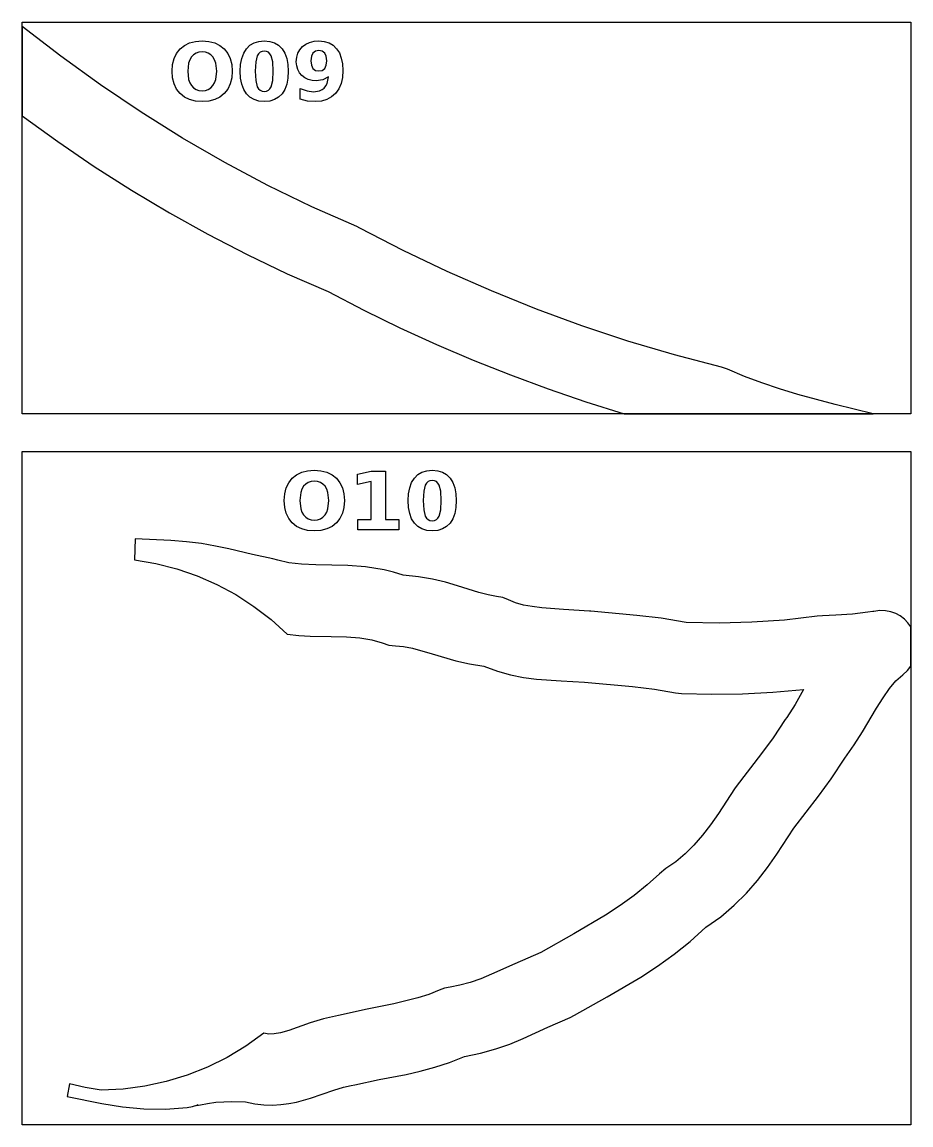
# Model space of a CAD drawing. Extents: x 1 to 512, y 1 to 4431.
# Drawn here: x 261.7 to 511.7, y 3021.1 to 3331 of the extents above; entities that cross this region are included whole.
import ezdxf

# ---------------------------------------------------------------- set-up
doc = ezdxf.new("R2010")
doc.units = 0

msp = doc.modelspace()

# ---------------------------------------------------------------- linework, layer by layer
at = {"layer": 'decoupage'}
for p, q in [((261.723, 3331.04), (511.723, 3331.04)), ((261.723, 3220.97), (261.723, 3331.04)), ((261.723, 3329.82), (261.723, 3304.69)), ((261.723, 3329.819), (261.723, 3329.82)), ((272.646314, 3321.423584), (261.723, 3329.819)), ((511.723, 3331.04), (511.723, 3220.97)), ((305.181203, 3322.235312), (306.165, 3323.479)), ((306.165, 3323.479), (307.401219, 3324.472563)), ((307.401219, 3324.472563), (308.8495, 3325.18225)), ((308.8495, 3325.18225), (310.510031, 3325.608063)), ((310.510031, 3325.608063), (312.383, 3325.75)), ((312.383, 3322.68), (311.467047, 3322.590391)), ((312.383, 3325.75), (314.259469, 3325.608063)), ((312.383, 3325.75), (312.383, 3325.75)), ((313.303469, 3322.590391), (312.383, 3322.68)), ((312.383, 3322.68), (312.383, 3322.68)), ((314.259469, 3325.608063), (315.92125, 3325.18225)), ((315.92125, 3325.18225), (317.368156, 3324.472563)), ((317.368156, 3324.472563), (318.6, 3323.479)), ((318.6, 3323.479), (319.583797, 3322.235312)), ((324.05725, 3322.301328), (324.829, 3323.527)), ((324.829, 3323.527), (325.804, 3324.501453)), ((325.804, 3324.501453), (326.965, 3325.197375)), ((326.965, 3325.197375), (328.312, 3325.614859)), ((328.312, 3325.614859), (329.845, 3325.754)), ((329.210531, 3322.771703), (328.67375, 3322.533875)), ((329.845, 3322.851), (329.210531, 3322.771703)), ((329.845, 3325.754), (331.373328, 3325.614859)), ((330.478734, 3322.771703), (329.845, 3322.851)), ((331.013375, 3322.533875), (330.478734, 3322.771703)), ((331.373328, 3325.614859), (332.716875, 3325.197375)), ((332.716875, 3325.197375), (333.875734, 3324.501453)), ((333.875734, 3324.501453), (334.85, 3323.527)), ((334.85, 3323.527), (335.62175, 3322.301328)), ((339.292875, 3322.266375), (339.830359, 3323.264328)), ((339.830359, 3323.264328), (340.583, 3324.13)), ((340.583, 3324.13), (341.521453, 3324.828984)), ((341.521453, 3324.828984), (342.605875, 3325.328375)), ((342.605875, 3325.328375), (343.836359, 3325.628078)), ((344.215, 3322.884375), (343.515, 3322.339)), ((343.836359, 3325.628078), (345.213, 3325.728)), ((345.191, 3323.066), (344.215, 3322.884375)), ((346.166625, 3322.884375), (345.191, 3323.066)), ((345.213, 3325.728), (346.731562, 3325.59225)), ((346.867, 3322.339), (346.166625, 3322.884375)), ((346.731562, 3325.59225), (348.06825, 3325.185)), ((348.06825, 3325.185), (349.223062, 3324.50625)), ((349.223062, 3324.50625), (350.196, 3323.556)), ((350.196, 3323.556), (350.96775, 3322.358266)), ((283.813203, 3313.383984), (272.646314, 3321.423584)), ((304.056609, 3319.098812), (304.478375, 3320.77525)), ((304.478375, 3320.77525), (305.181203, 3322.235312)), ((308.905172, 3320.457625), (308.571125, 3319.522)), ((309.373, 3321.247), (308.905172, 3320.457625)), ((309.962141, 3321.873797), (309.373, 3321.247)), ((310.660125, 3322.321625), (309.962141, 3321.873797)), ((311.467047, 3322.590391), (310.660125, 3322.321625)), ((314.1135, 3322.321625), (313.303469, 3322.590391)), ((314.813281, 3321.873797), (314.1135, 3322.321625)), ((315.403, 3321.247), (314.813281, 3321.873797)), ((315.870984, 3320.457625), (315.403, 3321.247)), ((316.205375, 3319.522), (315.870984, 3320.457625)), ((319.583797, 3322.235312), (320.286625, 3320.77525)), ((320.286625, 3320.77525), (320.708391, 3319.098812)), ((323.17525, 3319.142734), (323.506, 3320.839875)), ((323.506, 3320.839875), (324.05725, 3322.301328)), ((327.45525, 3319.868625), (327.309, 3317.24)), ((327.894, 3321.583), (327.45525, 3319.868625)), ((328.234844, 3322.137609), (327.894, 3321.583)), ((328.67375, 3322.533875), (328.234844, 3322.137609)), ((331.448828, 3322.137609), (331.013375, 3322.533875)), ((331.785, 3321.583), (331.448828, 3322.137609)), ((332.22375, 3319.868625), (331.785, 3321.583)), ((332.37, 3317.24), (332.22375, 3319.868625)), ((335.62175, 3322.301328), (336.173, 3320.839875)), ((336.173, 3320.839875), (336.50375, 3319.142734)), ((338.863, 3319.874), (338.970453, 3321.136234)), ((338.959391, 3318.730422), (338.863, 3319.874)), ((338.970453, 3321.136234), (339.292875, 3322.266375)), ((343.093375, 3321.43475), (342.953, 3320.178)), ((342.953, 3320.178), (343.093375, 3318.91275)), ((343.515, 3322.339), (343.093375, 3321.43475)), ((347.288625, 3321.43475), (346.867, 3322.339)), ((347.429, 3320.178), (347.288625, 3321.43475)), ((347.288625, 3318.91275), (347.429, 3320.178)), ((350.96775, 3322.358266), (351.519, 3320.935625)), ((351.519, 3320.935625), (351.84975, 3319.288172)), ((303.916, 3317.206), (304.056609, 3319.098812)), ((304.056609, 3315.318437), (303.916, 3317.206)), ((308.571125, 3319.522), (308.304, 3317.212)), ((308.304, 3317.212), (308.571125, 3314.911)), ((316.473, 3317.212), (316.205375, 3319.522)), ((316.205375, 3314.911), (316.473, 3317.212)), ((320.708391, 3319.098812), (320.849, 3317.206)), ((320.849, 3317.206), (320.708391, 3315.318437)), ((323.065, 3317.21), (323.17525, 3319.142734)), ((323.17525, 3315.281344), (323.065, 3317.21)), ((327.309, 3317.24), (327.45525, 3314.580375)), ((332.22375, 3314.580375), (332.37, 3317.24)), ((332.37, 3317.24), (332.37, 3317.24)), ((336.50375, 3319.142734), (336.614, 3317.21)), ((336.614, 3317.21), (336.50375, 3315.281344)), ((336.614, 3317.21), (336.614, 3317.21)), ((339.248625, 3317.702625), (338.959391, 3318.730422)), ((339.730797, 3316.790516), (339.248625, 3317.702625)), ((340.406, 3315.994), (339.730797, 3316.790516)), ((343.093375, 3318.91275), (343.515, 3318.006)), ((343.515, 3318.006), (344.215, 3317.469125)), ((344.215, 3317.469125), (345.191, 3317.29)), ((345.191, 3317.29), (346.166625, 3317.469125)), ((345.191, 3317.29), (345.191, 3317.29)), ((346.166625, 3317.469125), (346.867, 3318.006)), ((346.867, 3318.006), (347.288625, 3318.91275)), ((351.96, 3317.416), (351.831172, 3315.485516)), ((351.84975, 3319.288172), (351.96, 3317.416)), ((295.222459, 3305.717299), (283.813203, 3313.383984)), ((304.478375, 3313.64575), (304.056609, 3315.318437)), ((305.181203, 3312.187937), (304.478375, 3313.64575)), ((308.571125, 3314.911), (308.905172, 3313.977625)), ((308.905172, 3313.977625), (309.373, 3313.189)), ((315.403, 3313.189), (315.870984, 3313.977625)), ((315.870984, 3313.977625), (316.205375, 3314.911)), ((320.286625, 3313.64575), (319.583797, 3312.187937)), ((320.708391, 3315.318437), (320.286625, 3313.64575)), ((323.506, 3313.58575), (323.17525, 3315.281344)), ((324.05725, 3312.123031), (323.506, 3313.58575)), ((327.45525, 3314.580375), (327.894, 3312.841)), ((331.785, 3312.841), (332.22375, 3314.580375)), ((336.173, 3313.58575), (335.62175, 3312.123031)), ((336.50375, 3315.281344), (336.173, 3313.58575)), ((341.244156, 3315.352766), (340.406, 3315.994)), ((342.20325, 3314.894625), (341.244156, 3315.352766)), ((343.283469, 3314.619672), (342.20325, 3314.894625)), ((344.485, 3314.528), (343.283469, 3314.619672)), ((346.326, 3314.803), (344.485, 3314.528)), ((347.925, 3315.63), (346.326, 3314.803)), ((347.153953, 3313.091297), (347.519875, 3313.810625)), ((347.519875, 3313.810625), (347.925, 3315.63)), ((351.444625, 3313.772625), (350.800266, 3312.277422)), ((351.831172, 3315.485516), (351.444625, 3313.772625)), ((306.165, 3310.945), (305.181203, 3312.187937)), ((307.401219, 3309.951437), (306.165, 3310.945)), ((309.373, 3313.189), (309.962141, 3312.561625)), ((309.962141, 3312.561625), (310.660125, 3312.1135)), ((310.660125, 3312.1135), (311.467047, 3311.844625)), ((311.467047, 3311.844625), (312.383, 3311.755)), ((312.383, 3311.755), (313.303469, 3311.844625)), ((313.303469, 3311.844625), (314.1135, 3312.1135)), ((314.1135, 3312.1135), (314.813281, 3312.561625)), ((314.813281, 3312.561625), (315.403, 3313.189)), ((318.6, 3310.945), (317.368156, 3309.951437)), ((319.583797, 3312.187937), (318.6, 3310.945)), ((324.829, 3310.893), (324.05725, 3312.123031)), ((325.804, 3309.923797), (324.829, 3310.893)), ((327.894, 3312.841), (328.234844, 3312.281297)), ((328.234844, 3312.281297), (328.67375, 3311.881625)), ((328.67375, 3311.881625), (329.210531, 3311.641891)), ((329.210531, 3311.641891), (329.845, 3311.562)), ((329.845, 3311.562), (330.474797, 3311.641891)), ((330.474797, 3311.641891), (331.008125, 3311.881625)), ((331.008125, 3311.881625), (331.444891, 3312.281297)), ((331.444891, 3312.281297), (331.785, 3312.841)), ((334.85, 3310.893), (333.875734, 3309.923797)), ((335.62175, 3312.123031), (334.85, 3310.893)), ((339.954, 3309.36), (339.954, 3312.4)), ((339.954, 3312.4), (341.895, 3311.683)), ((341.895, 3311.683), (343.725, 3311.452)), ((343.725, 3311.452), (345.411625, 3311.71375)), ((345.411625, 3311.71375), (346.097766, 3312.040937)), ((346.097766, 3312.040937), (346.679, 3312.499)), ((346.679, 3312.499), (347.153953, 3313.091297)), ((349.898, 3311), (348.771687, 3309.982234)), ((350.800266, 3312.277422), (349.898, 3311)), ((308.8495, 3309.24175), (307.401219, 3309.951437)), ((310.510031, 3308.815937), (308.8495, 3309.24175)), ((312.383, 3308.674), (310.510031, 3308.815937)), ((314.259469, 3308.815937), (312.383, 3308.674)), ((315.92125, 3309.24175), (314.259469, 3308.815937)), ((317.368156, 3309.951437), (315.92125, 3309.24175)), ((326.965, 3309.231625), (325.804, 3309.923797)), ((328.312, 3308.816391), (326.965, 3309.231625)), ((329.845, 3308.678), (328.312, 3308.816391)), ((331.373328, 3308.816391), (329.845, 3308.678)), ((332.716875, 3309.231625), (331.373328, 3308.816391)), ((333.875734, 3309.923797), (332.716875, 3309.231625)), ((339.954, 3309.357), (339.954, 3309.36)), ((342.027, 3308.85), (339.954, 3309.357)), ((344.243, 3308.674), (342.027, 3308.85)), ((345.944187, 3308.819328), (344.243, 3308.674)), ((347.45375, 3309.255375), (345.944187, 3308.819328)), ((348.771687, 3309.982234), (347.45375, 3309.255375)), ((261.723, 3304.69), (271.784568, 3297.45216)), ((306.872875, 3298.440625), (295.222459, 3305.717299)), ((318.763244, 3291.571061), (306.872875, 3298.440625)), ((271.784568, 3297.45216), (282.044172, 3290.491656)), ((282.044172, 3290.491656), (292.502033, 3283.821637)), ((330.892359, 3285.125703), (318.763244, 3291.571061)), ((292.502033, 3283.821637), (303.158375, 3277.45525)), ((343.259014, 3279.12165), (330.892359, 3285.125703)), ((303.158375, 3277.45525), (314.01342, 3271.405645)), ((355.862, 3273.576), (343.259014, 3279.12165)), ((356.733, 3273.162), (355.862, 3273.576)), ((368.929807, 3266.863482), (356.733, 3273.162)), ((314.01342, 3271.405645), (325.067391, 3265.685969)), ((325.067391, 3265.685969), (336.32051, 3260.309371)), ((381.270953, 3260.964797), (368.929807, 3266.863482)), ((393.758279, 3255.467244), (381.270953, 3260.964797)), ((336.32051, 3260.309371), (347.773, 3255.289)), ((347.773, 3255.289), (357.834768, 3250.074652)), ((406.393625, 3250.372125), (393.758279, 3255.467244)), ((357.834768, 3250.074652), (367.999578, 3245.128219)), ((419.17883, 3245.68074), (406.393625, 3250.372125)), ((432.115734, 3241.394391), (419.17883, 3245.68074)), ((367.999578, 3245.128219), (378.266318, 3240.447613)), ((378.266318, 3240.447613), (388.633875, 3236.03075)), ((445.206178, 3237.514377), (432.115734, 3241.394391)), ((388.633875, 3236.03075), (399.101135, 3231.875543)), ((458.452, 3234.042), (445.206178, 3237.514377)), ((460.145, 3233.462), (458.452, 3234.042)), ((464.894543, 3231.466986), (460.145, 3233.462)), ((399.101135, 3231.875543), (409.666984, 3227.979906)), ((469.778219, 3229.642328), (464.894543, 3231.466986)), ((409.666984, 3227.979906), (420.330311, 3224.341754)), ((474.781848, 3227.9646), (469.778219, 3229.642328)), ((479.89125, 3226.410375), (474.781848, 3227.9646)), ((420.330311, 3224.341754), (431.09, 3220.959)), ((490.370656, 3223.578734), (479.89125, 3226.410375)), ((501.103, 3220.96), (490.370656, 3223.578734)), ((511.723, 3220.97), (261.723, 3220.97)), ((431.09, 3220.959), (501.103, 3220.96)), ((261.723, 3210.39), (511.723, 3210.39)), ((261.723, 3021.09), (261.723, 3210.39)), ((511.723, 3210.39), (511.723, 3021.09)), ((340.3805, 3204.52225), (342.041031, 3204.948063)), ((342.041031, 3204.948063), (343.914, 3205.09)), ((343.914, 3205.09), (345.791047, 3204.948063)), ((343.914, 3205.09), (343.914, 3205.09)), ((345.791047, 3204.948063), (347.453125, 3204.52225)), ((374.206, 3204.537375), (375.553, 3204.954859)), ((375.553, 3204.954859), (377.086, 3205.094)), ((377.086, 3205.094), (378.614328, 3204.954859)), ((378.614328, 3204.954859), (379.957875, 3204.537375)), ((336.712203, 3201.575312), (337.696, 3202.819)), ((337.696, 3202.819), (338.932219, 3203.812563)), ((338.932219, 3203.812563), (340.3805, 3204.52225)), ((342.998469, 3201.930391), (342.1915, 3201.661625)), ((343.914, 3202.02), (342.998469, 3201.930391)), ((344.834469, 3201.930391), (343.914, 3202.02)), ((343.914, 3202.02), (343.914, 3202.02)), ((345.6445, 3201.661625), (344.834469, 3201.930391)), ((347.453125, 3204.52225), (348.900141, 3203.812563)), ((348.900141, 3203.812563), (350.132, 3202.819)), ((350.132, 3202.819), (351.115641, 3201.575312)), ((356.063, 3204), (359.888, 3204.793)), ((356.063, 3201.116), (356.063, 3204)), ((359.91, 3201.91), (356.063, 3201.116)), ((359.888, 3204.793), (363.923, 3204.8)), ((359.91, 3191.27), (359.91, 3201.91)), ((363.923, 3204.8), (363.923, 3191.27)), ((371.29825, 3201.641328), (372.07, 3202.867)), ((372.07, 3202.867), (373.045, 3203.841453)), ((373.045, 3203.841453), (374.206, 3204.537375)), ((375.91475, 3201.874875), (375.475844, 3201.478609)), ((376.451531, 3202.112703), (375.91475, 3201.874875)), ((377.086, 3202.192), (376.451531, 3202.112703)), ((377.719734, 3202.112703), (377.086, 3202.192)), ((378.254375, 3201.874875), (377.719734, 3202.112703)), ((378.689828, 3201.478609), (378.254375, 3201.874875)), ((379.957875, 3204.537375), (381.116734, 3203.841453)), ((381.116734, 3203.841453), (382.091, 3202.867)), ((382.091, 3202.867), (382.86275, 3201.641328)), ((335.587609, 3198.438812), (336.009375, 3200.11525)), ((336.009375, 3200.11525), (336.712203, 3201.575312)), ((340.102125, 3198.862), (339.835, 3196.552)), ((340.436172, 3199.797625), (340.102125, 3198.862)), ((340.904, 3200.587), (340.436172, 3199.797625)), ((341.493281, 3201.213797), (340.904, 3200.587)), ((342.1915, 3201.661625), (341.493281, 3201.213797)), ((346.344281, 3201.213797), (345.6445, 3201.661625)), ((346.934, 3200.587), (346.344281, 3201.213797)), ((347.401984, 3199.797625), (346.934, 3200.587)), ((347.736375, 3198.862), (347.401984, 3199.797625)), ((348.004, 3196.552), (347.736375, 3198.862)), ((351.115641, 3201.575312), (351.818125, 3200.11525)), ((351.818125, 3200.11525), (352.239547, 3198.438812)), ((370.41625, 3198.482734), (370.747, 3200.179875)), ((370.747, 3200.179875), (371.29825, 3201.641328)), ((374.69625, 3199.2095), (374.55, 3196.58)), ((375.135, 3200.924), (374.69625, 3199.2095)), ((375.475844, 3201.478609), (375.135, 3200.924)), ((379.026, 3200.924), (378.689828, 3201.478609)), ((379.46475, 3199.2095), (379.026, 3200.924)), ((379.611, 3196.58), (379.46475, 3199.2095)), ((382.86275, 3201.641328), (383.414, 3200.179875)), ((383.414, 3200.179875), (383.74475, 3198.482734)), ((335.447, 3196.546), (335.587609, 3198.438812)), ((335.587609, 3194.657859), (335.447, 3196.546)), ((339.835, 3196.552), (340.102125, 3194.250875)), ((347.736375, 3194.250875), (348.004, 3196.552)), ((352.239547, 3198.438812), (352.38, 3196.546)), ((352.38, 3196.546), (352.239547, 3194.657859)), ((370.306, 3196.55), (370.41625, 3198.482734)), ((370.41625, 3194.621344), (370.306, 3196.55)), ((374.55, 3196.58), (374.69625, 3193.9205)), ((379.46475, 3193.9205), (379.611, 3196.58)), ((379.611, 3196.58), (379.611, 3196.58)), ((383.74475, 3198.482734), (383.855, 3196.55)), ((383.855, 3196.55), (383.74475, 3194.621344)), ((383.855, 3196.55), (383.855, 3196.55)), ((336.009375, 3192.984875), (335.587609, 3194.657859)), ((336.712203, 3191.526953), (336.009375, 3192.984875)), ((340.102125, 3194.250875), (340.436172, 3193.317203)), ((340.436172, 3193.317203), (340.904, 3192.528)), ((340.904, 3192.528), (341.493281, 3191.901203)), ((346.344281, 3191.901203), (346.934, 3192.528)), ((346.934, 3192.528), (347.401984, 3193.317203)), ((347.401984, 3193.317203), (347.736375, 3194.250875)), ((351.818125, 3192.984875), (351.115641, 3191.526953)), ((352.239547, 3194.657859), (351.818125, 3192.984875)), ((370.747, 3192.92575), (370.41625, 3194.621344)), ((371.29825, 3191.463031), (370.747, 3192.92575)), ((374.69625, 3193.9205), (375.135, 3192.182)), ((379.026, 3192.182), (379.46475, 3193.9205)), ((383.414, 3192.92575), (382.86275, 3191.463031)), ((383.74475, 3194.621344), (383.414, 3192.92575)), ((337.696, 3190.284), (336.712203, 3191.526953)), ((338.932219, 3189.290437), (337.696, 3190.284)), ((341.493281, 3191.901203), (342.1915, 3191.453375)), ((342.1915, 3191.453375), (342.998469, 3191.184609)), ((342.998469, 3191.184609), (343.914, 3191.095)), ((343.914, 3191.095), (344.834469, 3191.184609)), ((344.834469, 3191.184609), (345.6445, 3191.453375)), ((345.6445, 3191.453375), (346.344281, 3191.901203)), ((350.132, 3190.284), (348.900141, 3189.290437)), ((351.115641, 3191.526953), (350.132, 3190.284)), ((356.162, 3191.27), (359.91, 3191.27)), ((356.162, 3188.34), (356.162, 3191.27)), ((363.923, 3191.27), (367.671, 3191.27)), ((367.671, 3191.27), (367.671, 3188.34)), ((372.07, 3190.233), (371.29825, 3191.463031)), ((373.045, 3189.263641), (372.07, 3190.233)), ((375.135, 3192.182), (375.475844, 3191.622297)), ((375.475844, 3191.622297), (375.91475, 3191.222625)), ((375.91475, 3191.222625), (376.451531, 3190.982891)), ((376.451531, 3190.982891), (377.086, 3190.903)), ((377.086, 3190.903), (377.715797, 3190.982891)), ((377.715797, 3190.982891), (378.249125, 3191.222625)), ((378.249125, 3191.222625), (378.685891, 3191.622297)), ((378.685891, 3191.622297), (379.026, 3192.182)), ((382.091, 3190.233), (381.116734, 3189.263641)), ((382.86275, 3191.463031), (382.091, 3190.233)), ((340.3805, 3188.58075), (338.932219, 3189.290437)), ((342.041031, 3188.154937), (340.3805, 3188.58075)), ((343.914, 3188.013), (342.041031, 3188.154937)), ((345.791047, 3188.154937), (343.914, 3188.013)), ((347.453125, 3188.58075), (345.791047, 3188.154937)), ((348.900141, 3189.290437), (347.453125, 3188.58075)), ((367.671, 3188.34), (356.162, 3188.34)), ((374.206, 3188.571125), (373.045, 3189.263641)), ((375.553, 3188.155547), (374.206, 3188.571125)), ((377.086, 3188.017), (375.553, 3188.155547)), ((378.614328, 3188.155547), (377.086, 3188.017)), ((379.957875, 3188.571125), (378.614328, 3188.155547)), ((381.116734, 3189.263641), (379.957875, 3188.571125)), ((293.569, 3185.77), (293.309, 3179.905)), ((303.559, 3185.326), (293.569, 3185.77)), ((307.983082, 3184.998635), (303.559, 3185.326)), ((312.177594, 3184.460766), (307.983082, 3184.998635)), ((316.137309, 3183.772357), (312.177594, 3184.460766)), ((319.857, 3182.993375), (316.137309, 3183.772357)), ((326.555406, 3181.403547), (319.857, 3182.993375)), ((332.231, 3180.171), (326.555406, 3181.403547)), ((333.671, 3179.81), (332.231, 3180.171)), ((293.309, 3179.905), (299.336375, 3178.893688)), ((299.336375, 3178.893688), (305.231563, 3177.397875)), ((305.231563, 3177.397875), (310.967281, 3175.430875)), ((336.761391, 3179.063156), (333.671, 3179.81)), ((340.315375, 3178.64875), (336.761391, 3179.063156)), ((344.334172, 3178.461969), (340.315375, 3178.64875)), ((348.819, 3178.398), (344.334172, 3178.461969)), ((353.393703, 3178.310125), (348.819, 3178.398)), ((358.325875, 3177.959), (353.393703, 3178.310125)), ((363.538359, 3177.118875), (358.325875, 3177.959)), ((366.225607, 3176.444891), (363.538359, 3177.118875)), ((310.967281, 3175.430875), (316.51625, 3173.006)), ((368.954, 3175.564), (366.225607, 3176.444891)), ((373.218777, 3175.162031), (368.954, 3175.564)), ((377.172656, 3174.474312), (373.218777, 3175.162031)), ((380.829957, 3173.59525), (377.172656, 3174.474312)), ((316.51625, 3173.006), (321.851188, 3170.136563)), ((384.205, 3172.61925), (380.829957, 3173.59525)), ((390.165594, 3170.754062), (384.205, 3172.61925)), ((321.851188, 3170.136563), (326.944813, 3166.835875)), ((392.779785, 3170.053687), (390.165594, 3170.754062)), ((395.169, 3169.634), (392.779785, 3170.053687)), ((396.901375, 3169.288625), (395.169, 3169.634)), ((398.546, 3168.644), (396.901375, 3169.288625)), ((400.521699, 3167.82865), (398.546, 3168.644)), ((402.728656, 3167.212203), (400.521699, 3167.82865)), ((326.944813, 3166.835875), (331.769844, 3163.11725)), ((405.17566, 3166.755811), (402.728656, 3167.212203)), ((407.8715, 3166.420625), (405.17566, 3166.755811)), ((414.044844, 3165.958484), (407.8715, 3166.420625)), ((421.319, 3165.515), (414.044844, 3165.958484)), ((421.727, 3165.485), (421.319, 3165.515)), ((434.5975, 3164.289625), (421.727, 3165.485)), ((495.253, 3164.667), (490.57225, 3164.313625)), ((499.60875, 3165.180625), (495.253, 3164.667)), ((500.97925, 3165.367172), (499.60875, 3165.180625)), ((501.28268, 3165.404201), (500.97925, 3165.367172)), ((502.965275, 3165.63677), (501.263, 3165.389)), ((501.263, 3165.389), (501.28268, 3165.404201)), ((504.571516, 3165.608656), (502.965275, 3165.63677)), ((506.073342, 3165.329902), (504.571516, 3165.608656)), ((507.462375, 3164.82575), (506.073342, 3165.329902)), ((508.730236, 3164.121441), (507.462375, 3164.82575)), ((331.769844, 3163.11725), (336.299, 3158.994)), ((441.438969, 3163.502609), (434.5975, 3164.289625)), ((448.503, 3162.321), (441.438969, 3163.502609)), ((457.767406, 3162.142937), (448.503, 3162.321)), ((467.0005, 3162.35825), (457.767406, 3162.142937)), ((476.187844, 3162.995437), (467.0005, 3162.35825)), ((485.315, 3164.083), (476.187844, 3162.995437)), ((486.835, 3164.186), (485.315, 3164.083)), ((490.57225, 3164.313625), (486.835, 3164.186)), ((509.868547, 3163.242219), (508.730236, 3164.121441)), ((510.868928, 3162.213324), (509.868547, 3163.242219)), ((511.723, 3161.06), (510.868928, 3162.213324)), ((336.299, 3158.994), (339.610313, 3158.671078)), ((339.610313, 3158.671078), (342.7915, 3158.497875)), ((342.7915, 3158.497875), (348.675, 3158.397)), ((348.675, 3158.397), (352.948703, 3158.302953)), ((511.723, 3150.028), (511.723, 3161.06)), ((352.948703, 3158.302953), (356.736125, 3158.021875)), ((356.736125, 3158.021875), (360.067734, 3157.465359)), ((360.067734, 3157.465359), (362.974, 3156.545)), ((362.974, 3156.545), (364.840125, 3155.97075)), ((364.840125, 3155.97075), (366.782, 3155.77)), ((366.782, 3155.77), (369.040564, 3155.575754)), ((369.040564, 3155.575754), (371.499578, 3155.069344)), ((371.499578, 3155.069344), (377.101875, 3153.443)), ((377.101875, 3153.443), (383.754734, 3151.536906)), ((383.754734, 3151.536906), (387.526951, 3150.680809)), ((387.526951, 3150.680809), (391.624, 3149.997)), ((391.624, 3149.997), (395.399861, 3148.575105)), ((510.704375, 3148.75875), (511.723, 3150.028)), ((395.399861, 3148.575105), (399.127078, 3147.541031)), ((399.127078, 3147.541031), (402.795725, 3146.824816)), ((402.795725, 3146.824816), (406.395875, 3146.3565)), ((406.395875, 3146.3565), (413.350984, 3145.883719)), ((507.507324, 3145.89333), (509.415, 3147.602)), ((509.415, 3147.602), (510.704375, 3148.75875)), ((413.350984, 3145.883719), (419.913, 3145.563)), ((419.913, 3145.563), (433.3865, 3144.289625)), ((433.3865, 3144.289625), (439.632281, 3143.567953)), ((439.632281, 3143.567953), (445.507, 3142.549)), ((472.906766, 3142.701984), (481.493, 3143.485)), ((481.493, 3143.485), (479.112625, 3139.2365)), ((503.898598, 3141.151162), (505.689531, 3143.724641)), ((505.689531, 3143.724641), (507.507324, 3145.89333)), ((445.507, 3142.549), (447.206, 3142.332)), ((447.206, 3142.332), (455.753422, 3142.134578)), ((455.753422, 3142.134578), (464.323625, 3142.254875)), ((464.323625, 3142.254875), (472.906766, 3142.701984)), ((502.0715, 3138.228125), (503.898598, 3141.151162)), ((479.112625, 3139.2365), (476.784, 3135.618)), ((498.056719, 3131.554297), (502.0715, 3138.228125)), ((476.382, 3135.026), (472.954125, 3129.869703)), ((476.784, 3135.618), (476.382, 3135.026)), ((495.742988, 3127.913967), (498.056719, 3131.554297)), ((472.954125, 3129.869703), (469.70625, 3125.467625)), ((493.141, 3124.145), (495.742988, 3127.913967)), ((469.70625, 3125.467625), (462.567, 3116.198)), ((489.286297, 3118.355391), (493.141, 3124.145)), ((485.719875, 3113.491375), (489.286297, 3118.355391)), ((462.116, 3115.538), (457.63225, 3108.655312)), ((462.567, 3116.198), (462.116, 3115.538)), ((478.766, 3104.466), (485.719875, 3113.491375)), ((457.63225, 3108.655312), (455.367617, 3105.46932)), ((455.367617, 3105.46932), (453.05475, 3102.4885)), ((474.040094, 3097.165844), (478.766, 3104.466)), ((450.668852, 3099.739055), (448.185125, 3097.247187)), ((453.05475, 3102.4885), (450.668852, 3099.739055)), ((448.185125, 3097.247187), (445.578773, 3095.039102)), ((471.422598, 3093.462832), (474.040094, 3097.165844)), ((445.578773, 3095.039102), (442.825, 3093.141)), ((468.57825, 3089.79875), (471.422598, 3093.462832)), ((440.977, 3091.686), (437.564604, 3088.531852)), ((442.825, 3093.141), (440.977, 3091.686)), ((437.564604, 3088.531852), (433.871391, 3085.557562)), ((465.464184, 3086.229262), (468.57825, 3089.79875)), ((433.871391, 3085.557562), (429.930326, 3082.728117)), ((462.037531, 3082.810031), (465.464184, 3086.229262)), ((429.930326, 3082.728117), (425.774375, 3080.0085)), ((458.255426, 3079.596723), (462.037531, 3082.810031)), ((425.774375, 3080.0085), (416.949672, 3074.758687)), ((454.075, 3076.645), (458.255426, 3079.596723)), ((416.949672, 3074.758687), (407.661, 3069.528)), ((449.672662, 3072.667854), (454.075, 3076.645)), ((445.122422, 3069.037641), (449.672662, 3072.667854)), ((407.661, 3069.528), (400.356531, 3066.374703)), ((440.467439, 3065.707451), (445.122422, 3069.037641)), ((400.356531, 3066.374703), (393.779, 3063.446875)), ((435.750875, 3062.630375), (440.467439, 3065.707451)), ((393.779, 3063.446875), (390.707934, 3062.190354)), ((426.305641, 3057.047922), (435.750875, 3062.630375)), ((380.5215, 3059.52025), (379.013, 3058.95)), ((382.102, 3059.84), (380.5215, 3059.52025)), ((384.891395, 3060.337779), (382.102, 3059.84)), ((387.752719, 3061.137609), (384.891395, 3060.337779)), ((390.707934, 3062.190354), (387.752719, 3061.137609)), ((373.063203, 3056.765797), (366.305375, 3055.141375)), ((376.144361, 3057.760568), (373.063203, 3056.765797)), ((379.013, 3058.95), (376.144361, 3057.760568)), ((417.132, 3051.915), (426.305641, 3057.047922)), ((358.823609, 3053.639016), (350.702, 3051.821)), ((366.305375, 3055.141375), (358.823609, 3053.639016)), ((346.485062, 3050.900672), (342.77625, 3049.763125)), ((350.702, 3051.821), (346.485062, 3050.900672)), ((409.615906, 3048.541922), (415.903, 3051.329)), ((415.903, 3051.329), (417.132, 3051.915)), ((329.735, 3046.897), (324.69958, 3043.247936)), ((331.109828, 3046.631859), (329.735, 3046.897)), ((334.453109, 3046.978703), (332.627625, 3046.652375)), ((336.751, 3047.631), (334.453109, 3046.978703)), ((342.77625, 3049.763125), (336.751, 3047.631)), ((402.68325, 3045.370375), (409.615906, 3048.541922)), ((332.627625, 3046.652375), (331.109828, 3046.631859)), ((394.932719, 3042.434891), (398.920988, 3043.834342)), ((398.920988, 3043.834342), (402.68325, 3045.370375)), ((324.69958, 3043.247936), (319.407578, 3040.048484)), ((386.192, 3040.356), (390.696902, 3041.249588)), ((390.696902, 3041.249588), (394.932719, 3042.434891)), ((319.407578, 3040.048484), (313.889006, 3037.309135)), ((377.781453, 3037.296484), (381.954986, 3038.659701)), ((381.954986, 3038.659701), (386.192, 3040.356)), ((308.173875, 3035.040375), (302.292197, 3033.252693)), ((313.889006, 3037.309135), (308.173875, 3035.040375)), ((362.157359, 3033.837328), (369.711875, 3035.301875)), ((369.711875, 3035.301875), (373.693162, 3036.199494)), ((373.693162, 3036.199494), (377.781453, 3037.296484)), ((275.08, 3032.654), (274.372, 3029.04)), ((279.487375, 3031.632125), (275.08, 3032.654)), ((283.948, 3030.881), (279.487375, 3031.632125)), ((296.273984, 3031.956578), (290.149248, 3031.162518)), ((302.292197, 3033.252693), (296.273984, 3031.956578)), ((349.455375, 3030.826625), (352.100297, 3031.665047)), ((352.100297, 3031.665047), (354.3, 3032.167)), ((354.3, 3032.167), (355.292, 3032.368)), ((355.292, 3032.368), (362.157359, 3033.837328)), ((274.372, 3029.04), (284.184, 3027.116)), ((290.149248, 3031.162518), (283.948, 3030.881)), ((338.921906, 3027.515719), (342.804, 3028.581)), ((342.804, 3028.581), (349.455375, 3030.826625)), ((284.184, 3027.116), (290.020078, 3026.170172)), ((290.020078, 3026.170172), (295.994625, 3025.623625)), ((295.994625, 3025.623625), (302.060109, 3025.533266)), ((302.060109, 3025.533266), (308.169, 3025.956)), ((308.169, 3025.956), (309.700625, 3026.25325)), ((309.700625, 3026.25325), (311.167, 3026.786)), ((311.167, 3026.786), (310.767551, 3026.583246)), ((310.767551, 3026.583246), (310.798156, 3026.531406)), ((310.798156, 3026.531406), (311.87775, 3026.745)), ((311.87775, 3026.745), (313.862219, 3027.155844)), ((313.862219, 3027.155844), (316.208, 3027.493)), ((316.208, 3027.493), (320.684875, 3027.695)), ((320.684875, 3027.695), (324.606, 3027.543)), ((324.606, 3027.543), (327.187629, 3026.988199)), ((327.187629, 3026.988199), (329.709844, 3026.702531)), ((329.709844, 3026.702531), (332.158512, 3026.649223)), ((332.158512, 3026.649223), (334.5195, 3026.7915)), ((334.5195, 3026.7915), (336.778676, 3027.09259)), ((336.778676, 3027.09259), (338.921906, 3027.515719)), ((511.723, 3021.09), (261.723, 3021.09))]:
    msp.add_line(p, q, dxfattribs=at)

doc.saveas('drawing.dxf')
